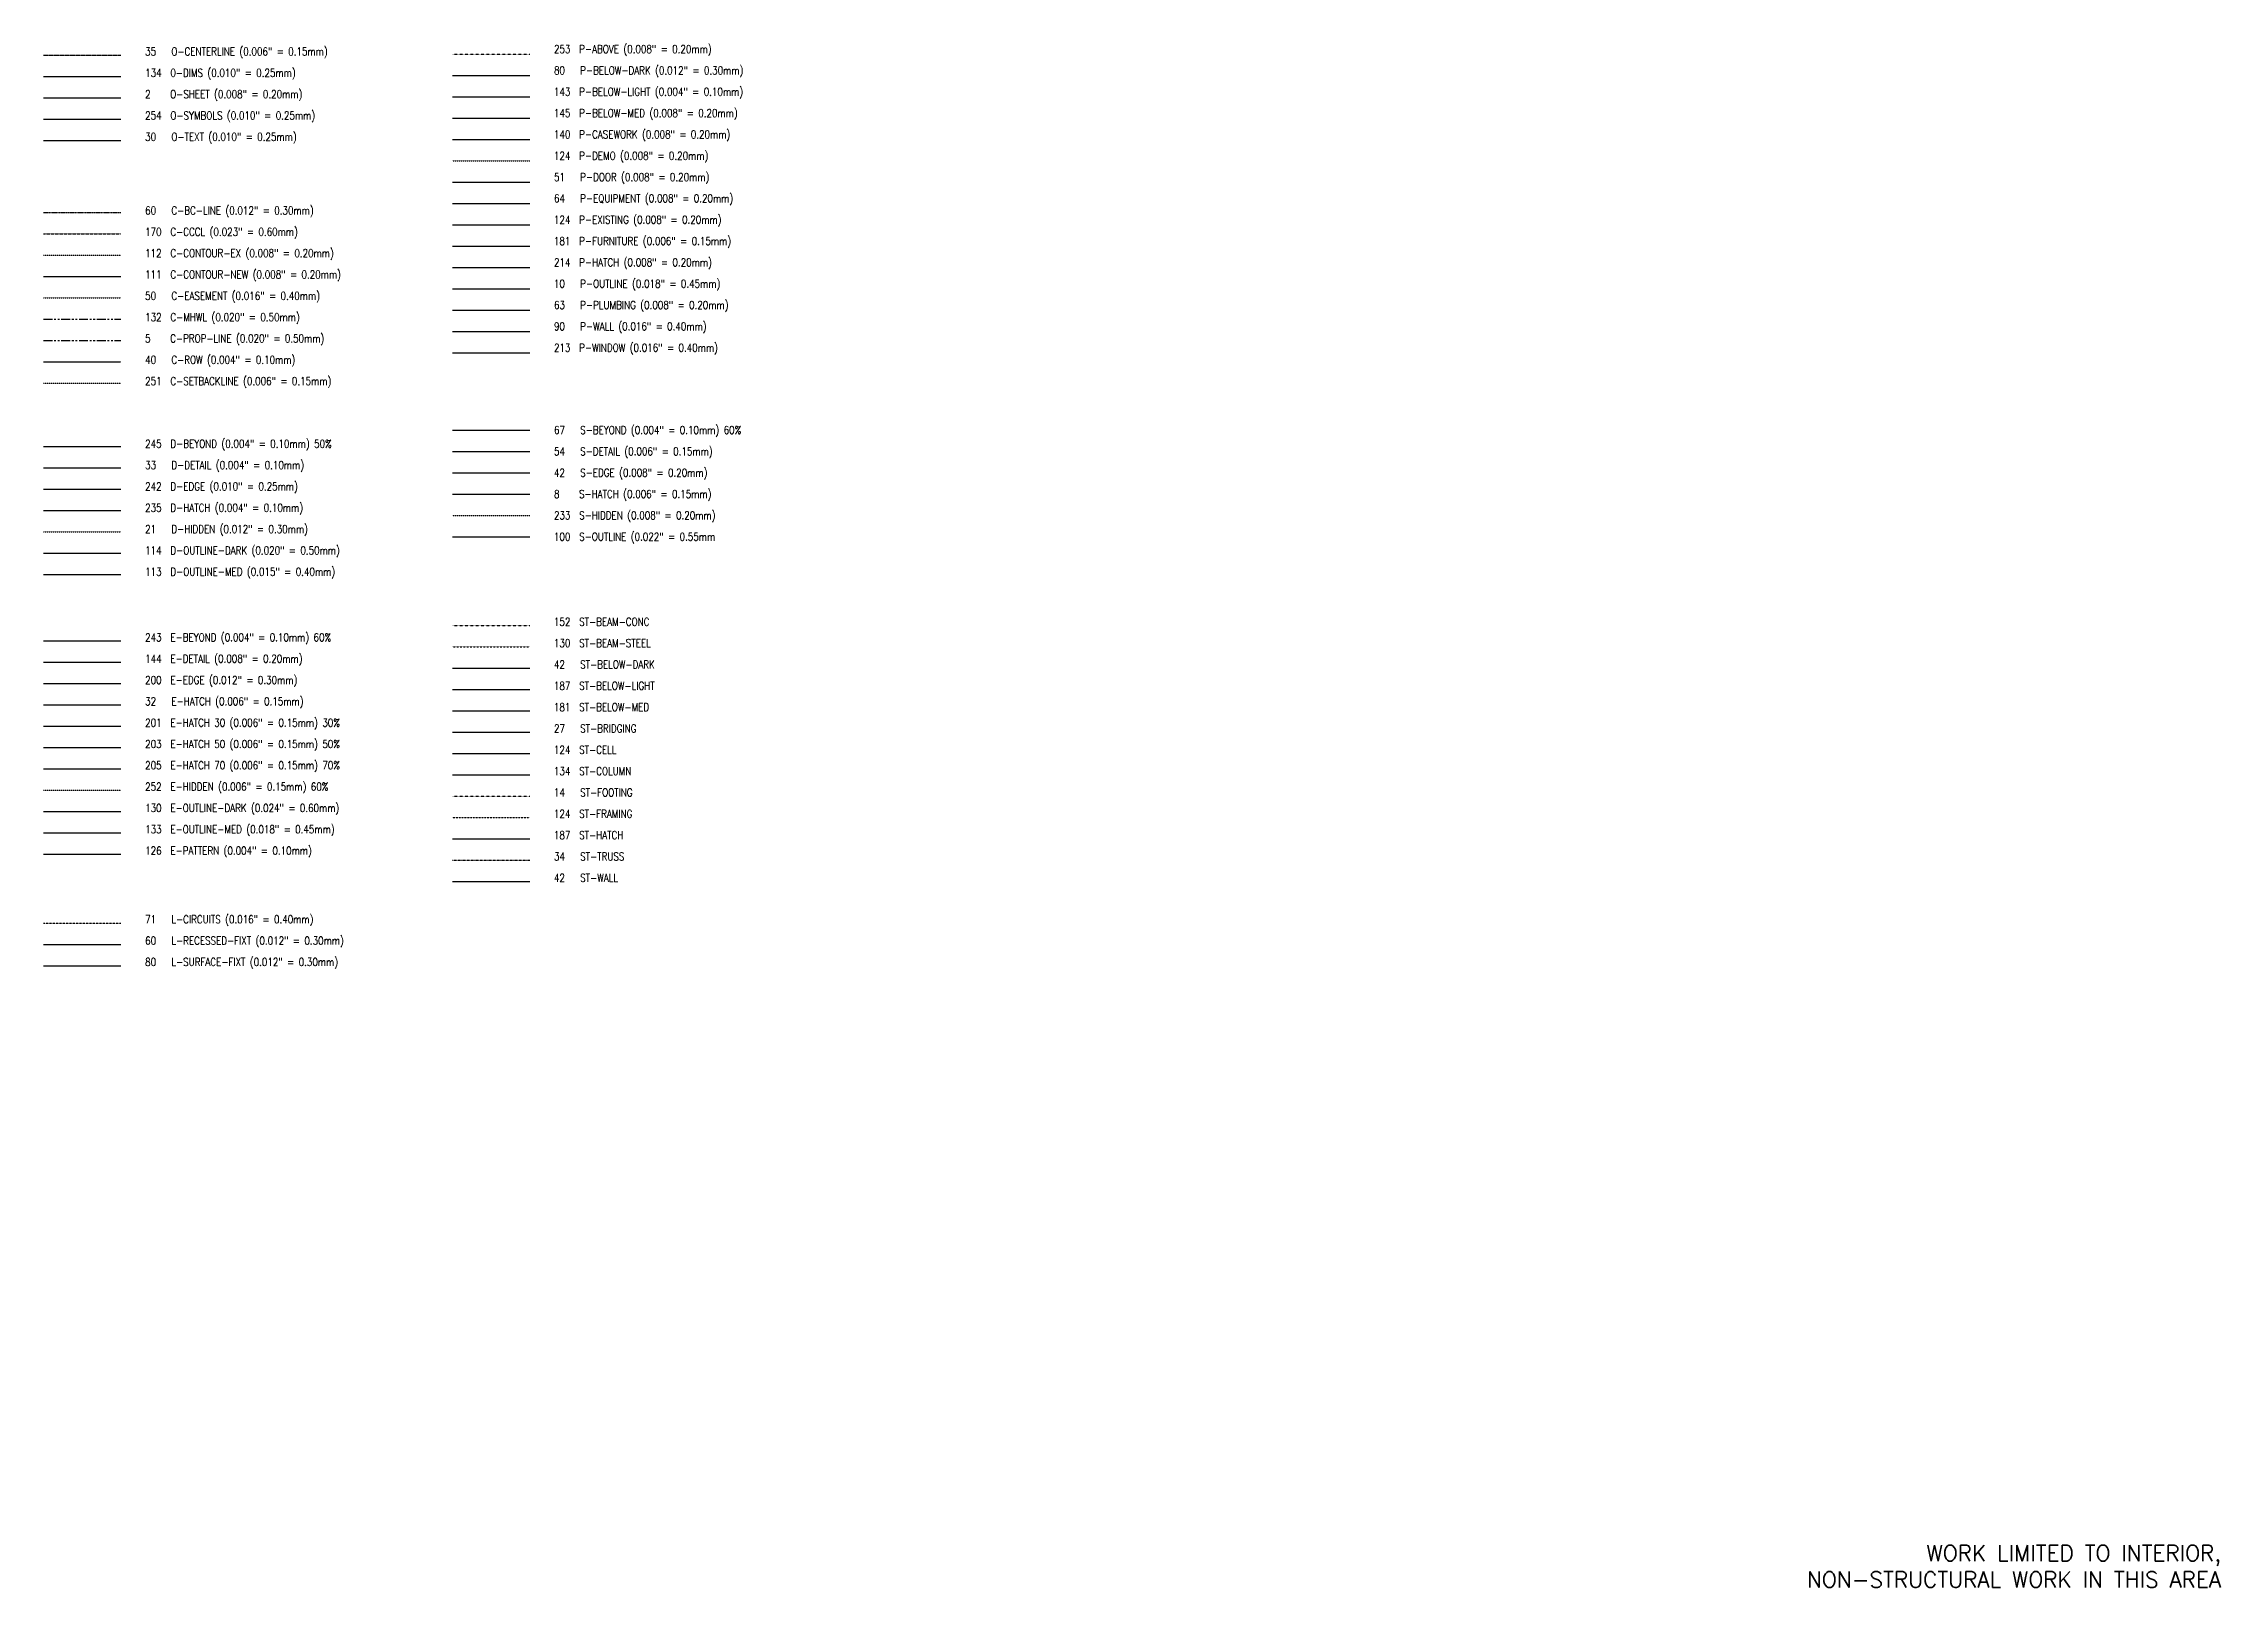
# Model space of a CAD drawing. Header units: inches. Extents: x -625442 to 34963, y -27993 to 66986.
# Drawn here: x -2650 to -1426, y 1326 to 2194 of the extents above; entities that cross this region are included whole.
import ezdxf

# ---------------------------------------------------------------- set-up
doc = ezdxf.new("R2010")
doc.units = ezdxf.units.IN
doc.header["$LTSCALE"] = 0.5
doc.header["$MEASUREMENT"] = 0
for name, pattern in [('BORDER', [1.75, 0.5, -0.25, 0.5, -0.25, 0, -0.25]), ('CENTER', [2, 1.25, -0.25, 0.25, -0.25]), ('DASHDOT2', [0.5, 0.25, -0.125, 0, -0.125]), ('DASHED', [0.75, 0.5, -0.25]), ('DASHED2', [0.375, 0.25, -0.125]), ('DIVIDE2', [0.625, 0.25, -0.125, 0, -0.125, 0, -0.125]), ('HIDDEN', [0.375, 0.25, -0.125]), ('HIDDEN2', [0.1875, 0.125, -0.0625]), ('PHANTOM', [20, 10, -2, 2, -2, 2, -2]), ('PHANTOM2', [1.25, 0.625, -0.125, 0.125, -0.125, 0.125, -0.125])]:
    doc.linetypes.add(name, pattern=pattern)
for name, color, linetype in [('0-CENTERLINE', 35, 'CENTER'), ('0-DIMS', 134, 'Continuous'), ('0-SHEET', 2, 'Continuous'), ('0-SYMBOLS', 254, 'Continuous'), ('0-TEXT', 30, 'Continuous'), ('C-BC-LINE', 60, 'BORDER'), ('C-CCCL', 170, 'PHANTOM2'), ('C-CONTOUR-EX', 112, 'HIDDEN'), ('C-CONTOUR-NEW', 111, 'Continuous'), ('C-EASEMENT', 50, 'DASHED2'), ('C-MHWL', 132, 'PHANTOM'), ('C-PROP-LINE', 130, 'PHANTOM'), ('C-ROW', 40, 'DASHED'), ('C-SETBACK-LINE', 251, 'HIDDEN'), ('D-BEYOND', 245, 'Continuous'), ('D-DETAIL', 33, 'Continuous'), ('D-EDGE', 242, 'Continuous'), ('D-HATCH', 235, 'Continuous'), ('D-HIDDEN', 21, 'HIDDEN'), ('D-OUTLINE-DARK', 114, 'Continuous'), ('D-OUTLINE-MED.', 113, 'Continuous'), ('E-BEYOND', 243, 'Continuous'), ('E-DETAIL', 144, 'Continuous'), ('E-EDGE', 200, 'Continuous'), ('E-HATCH', 32, 'Continuous'), ('E-HATCH 30', 7, 'Continuous'), ('E-HATCH 50', 203, 'Continuous'), ('E-HATCH 70', 205, 'Continuous'), ('E-HIDDEN', 252, 'HIDDEN'), ('E-OUTLINE-DARK', 130, 'Continuous'), ('E-OUTLINE-MED.', 133, 'Continuous'), ('E-PATTERN', 126, 'Continuous'), ('L-CIRCUITS', 71, 'DIVIDE2'), ('L-RECESSED-FIXT', 60, 'Continuous'), ('L-SURFACE-FIXT', 80, 'Continuous'), ('P-ABOVE', 201, 'HIDDEN2'), ('P-BELOW-DARK', 80, 'Continuous'), ('P-BELOW-LIGHT', 143, 'Continuous'), ('P-BELOW-MED', 145, 'Continuous'), ('P-CASEWORK', 140, 'Continuous'), ('P-DEMO', 124, 'HIDDEN'), ('P-DOOR', 51, 'Continuous'), ('P-EQUIPMENT', 64, 'Continuous'), ('P-EXISTING', 124, 'Continuous'), ('P-FURNITURE', 201, 'Continuous'), ('P-HATCH', 214, 'Continuous'), ('P-OUTLINE', 10, 'Continuous'), ('P-PLUMBING', 63, 'Continuous'), ('P-WALL', 90, 'Continuous'), ('P-WINDOW', 213, 'Continuous'), ('S-BEYOND', 67, 'Continuous'), ('S-DETAIL', 54, 'Continuous'), ('S-EDGE', 42, 'Continuous'), ('S-HATCH', 8, 'Continuous'), ('S-HIDDEN', 233, 'HIDDEN'), ('S-OUTLINE', 100, 'Continuous'), ('ST-BEAM-CONC', 152, 'HIDDEN2'), ('ST-BEAM-STEEL', 130, 'DIVIDE2'), ('ST-BELOW-DARK', 42, 'Continuous'), ('ST-BELOW-LIGHT', 187, 'Continuous'), ('ST-BELOW-MED.', 181, 'Continuous'), ('ST-BRIDGING', 27, 'Continuous'), ('ST-CELL', 124, 'Continuous'), ('ST-COLUMN', 90, 'Continuous'), ('ST-FOOTING', 124, 'HIDDEN2'), ('ST-FRAMING', 14, 'DASHDOT2'), ('ST-HATCH', 187, 'Continuous'), ('ST-TRUSS', 34, 'PHANTOM2'), ('ST-WALL', 42, 'Continuous')]:
    doc.layers.add(name, color=color, linetype=linetype)
doc.styles.add('sapa notes', font='romans.shx', dxfattribs={"width": 0.8})
doc.styles.add('TEXT', font='romans.shx')

msp = doc.modelspace()

# ---------------------------------------------------------------- linework, layer by layer
at = {"layer": '0-CENTERLINE'}
msp.add_line((-2650.41213, 2187.84898), (-2606.91191, 2187.84898), dxfattribs=at)
at = {"layer": '0-DIMS'}
msp.add_line((-2650.41213, 2175.84898), (-2606.91191, 2175.84898), dxfattribs=at)
at = {"layer": '0-SHEET'}
msp.add_line((-2650.41213, 2163.84898), (-2606.91191, 2163.84898), dxfattribs=at)
at = {"layer": '0-SYMBOLS'}
msp.add_line((-2650.41213, 2151.84898), (-2606.91191, 2151.84898), dxfattribs=at)
at = {"layer": '0-TEXT'}
msp.add_line((-2650.41213, 2139.84898), (-2606.91191, 2139.84898), dxfattribs=at)
at = {"layer": 'C-BC-LINE'}
msp.add_line((-2650.41213, 2099.455), (-2606.91191, 2099.455), dxfattribs=at)
at = {"layer": 'C-CCCL'}
msp.add_line((-2650.41213, 2087.455), (-2606.91191, 2087.455), dxfattribs=at)
at = {"layer": 'C-CONTOUR-EX'}
msp.add_line((-2650.41213, 2075.455), (-2606.91191, 2075.455), dxfattribs=at)
at = {"layer": 'C-CONTOUR-NEW'}
msp.add_line((-2650.41213, 2063.455), (-2606.91191, 2063.455), dxfattribs=at)
at = {"layer": 'C-EASEMENT'}
msp.add_line((-2650.41213, 2051.455), (-2606.91191, 2051.455), dxfattribs=at)
at = {"layer": 'C-MHWL'}
msp.add_line((-2650.41213, 2039.455), (-2606.91191, 2039.455), dxfattribs=at)
at = {"layer": 'C-PROP-LINE'}
msp.add_line((-2650.41213, 2027.455), (-2606.91191, 2027.455), dxfattribs=at)
at = {"layer": 'C-ROW'}
msp.add_line((-2650.41213, 2015.455), (-2606.91191, 2015.455), dxfattribs=at)
at = {"layer": 'C-SETBACK-LINE'}
msp.add_line((-2650.41213, 2003.455), (-2606.91191, 2003.455), dxfattribs=at)
at = {"layer": 'D-BEYOND'}
msp.add_line((-2650.41213, 1967.79353), (-2606.91191, 1967.79353), dxfattribs=at)
at = {"layer": 'D-DETAIL'}
msp.add_line((-2650.41213, 1955.79353), (-2606.91191, 1955.79353), dxfattribs=at)
at = {"layer": 'D-EDGE'}
msp.add_line((-2650.41213, 1943.79353), (-2606.91191, 1943.79353), dxfattribs=at)
at = {"layer": 'D-HATCH'}
msp.add_line((-2650.41213, 1931.79353), (-2606.91191, 1931.79353), dxfattribs=at)
at = {"layer": 'D-HIDDEN'}
msp.add_line((-2650.41213, 1919.79353), (-2606.91191, 1919.79353), dxfattribs=at)
at = {"layer": 'D-OUTLINE-DARK'}
msp.add_line((-2650.41213, 1907.79353), (-2606.91191, 1907.79353), dxfattribs=at)
at = {"layer": 'D-OUTLINE-MED.'}
msp.add_line((-2650.41213, 1895.79353), (-2606.91191, 1895.79353), dxfattribs=at)
at = {"layer": 'E-BEYOND'}
msp.add_line((-2650.41213, 1858.5541), (-2606.91191, 1858.5541), dxfattribs=at)
at = {"layer": 'E-DETAIL'}
msp.add_line((-2650.41213, 1846.5541), (-2606.91191, 1846.5541), dxfattribs=at)
at = {"layer": 'E-EDGE'}
msp.add_line((-2650.41213, 1834.5541), (-2606.91191, 1834.5541), dxfattribs=at)
at = {"layer": 'E-HATCH'}
msp.add_line((-2650.41213, 1822.5541), (-2606.91191, 1822.5541), dxfattribs=at)
at = {"layer": 'E-HATCH 30'}
msp.add_line((-2650.41213, 1810.5541), (-2606.91191, 1810.5541), dxfattribs=at)
at = {"layer": 'E-HATCH 50'}
msp.add_line((-2650.41213, 1798.5541), (-2606.91191, 1798.5541), dxfattribs=at)
at = {"layer": 'E-HATCH 70'}
msp.add_line((-2650.41213, 1786.5541), (-2606.91191, 1786.5541), dxfattribs=at)
at = {"layer": 'E-HIDDEN'}
msp.add_line((-2650.41213, 1774.5541), (-2606.91191, 1774.5541), dxfattribs=at)
at = {"layer": 'E-OUTLINE-DARK'}
msp.add_line((-2650.41213, 1762.5541), (-2606.91191, 1762.5541), dxfattribs=at)
at = {"layer": 'E-OUTLINE-MED.'}
msp.add_line((-2650.41213, 1750.5541), (-2606.91191, 1750.5541), dxfattribs=at)
at = {"layer": 'E-PATTERN'}
msp.add_line((-2650.41213, 1738.5541), (-2606.91191, 1738.5541), dxfattribs=at)
at = {"layer": 'L-CIRCUITS'}
msp.add_line((-2650.41213, 1699.73775), (-2606.91191, 1699.73775), dxfattribs=at)
at = {"layer": 'L-RECESSED-FIXT'}
msp.add_line((-2650.41213, 1687.73775), (-2606.91191, 1687.73775), dxfattribs=at)
at = {"layer": 'L-SURFACE-FIXT'}
msp.add_line((-2650.41213, 1675.73775), (-2606.91191, 1675.73775), dxfattribs=at)
at = {"layer": 'P-ABOVE'}
msp.add_line((-2420.46631, 2188.46368), (-2376.96609, 2188.46368), dxfattribs=at)
at = {"layer": 'P-BELOW-DARK'}
msp.add_line((-2420.46631, 2176.46368), (-2376.96609, 2176.46368), dxfattribs=at)
at = {"layer": 'P-BELOW-LIGHT'}
msp.add_line((-2420.46631, 2164.46368), (-2376.96609, 2164.46368), dxfattribs=at)
at = {"layer": 'P-BELOW-MED'}
msp.add_line((-2420.46631, 2152.46368), (-2376.96609, 2152.46368), dxfattribs=at)
at = {"layer": 'P-CASEWORK'}
msp.add_line((-2420.46631, 2140.46368), (-2376.96609, 2140.46368), dxfattribs=at)
at = {"layer": 'P-DEMO'}
msp.add_line((-2420.46631, 2128.46368), (-2376.96609, 2128.46368), dxfattribs=at)
at = {"layer": 'P-DOOR'}
msp.add_line((-2420.46631, 2116.46368), (-2376.96609, 2116.46368), dxfattribs=at)
at = {"layer": 'P-EQUIPMENT'}
msp.add_line((-2420.46631, 2104.46368), (-2376.96609, 2104.46368), dxfattribs=at)
at = {"layer": 'P-EXISTING'}
msp.add_line((-2420.46631, 2092.46368), (-2376.96609, 2092.46368), dxfattribs=at)
at = {"layer": 'P-FURNITURE'}
msp.add_line((-2420.46631, 2080.46368), (-2376.96609, 2080.46368), dxfattribs=at)
at = {"layer": 'P-HATCH'}
msp.add_line((-2420.46631, 2068.46368), (-2376.96609, 2068.46368), dxfattribs=at)
at = {"layer": 'P-OUTLINE'}
msp.add_line((-2420.46631, 2056.46368), (-2376.96609, 2056.46368), dxfattribs=at)
at = {"layer": 'P-PLUMBING'}
msp.add_line((-2420.46631, 2044.46368), (-2376.96609, 2044.46368), dxfattribs=at)
at = {"layer": 'P-WALL'}
msp.add_line((-2420.46631, 2032.46368), (-2376.96609, 2032.46368), dxfattribs=at)
at = {"layer": 'P-WINDOW'}
msp.add_line((-2420.46631, 2020.46368), (-2376.96609, 2020.46368), dxfattribs=at)
at = {"layer": 'S-BEYOND'}
msp.add_line((-2420.46631, 1976.91517), (-2376.96609, 1976.91517), dxfattribs=at)
at = {"layer": 'S-DETAIL'}
msp.add_line((-2420.46631, 1964.91517), (-2376.96609, 1964.91517), dxfattribs=at)
at = {"layer": 'S-EDGE'}
msp.add_line((-2420.46631, 1952.91517), (-2376.96609, 1952.91517), dxfattribs=at)
at = {"layer": 'S-HATCH'}
msp.add_line((-2420.46631, 1940.91517), (-2376.96609, 1940.91517), dxfattribs=at)
at = {"layer": 'S-HIDDEN'}
msp.add_line((-2420.46631, 1928.91517), (-2376.96609, 1928.91517), dxfattribs=at)
at = {"layer": 'S-OUTLINE'}
msp.add_line((-2420.46631, 1916.91517), (-2376.96609, 1916.91517), dxfattribs=at)
at = {"layer": 'ST-BEAM-CONC'}
msp.add_line((-2420.46631, 1867.05619), (-2376.96609, 1867.05619), dxfattribs=at)
at = {"layer": 'ST-BEAM-STEEL'}
msp.add_line((-2420.46631, 1855.05619), (-2376.96609, 1855.05619), dxfattribs=at)
at = {"layer": 'ST-BELOW-DARK'}
msp.add_line((-2420.46631, 1843.05619), (-2376.96609, 1843.05619), dxfattribs=at)
at = {"layer": 'ST-BELOW-LIGHT'}
msp.add_line((-2420.46631, 1831.05619), (-2376.96609, 1831.05619), dxfattribs=at)
at = {"layer": 'ST-BELOW-MED.'}
msp.add_line((-2420.46631, 1819.05619), (-2376.96609, 1819.05619), dxfattribs=at)
at = {"layer": 'ST-BRIDGING'}
msp.add_line((-2420.46631, 1807.05619), (-2376.96609, 1807.05619), dxfattribs=at)
at = {"layer": 'ST-CELL'}
msp.add_line((-2420.46631, 1795.05619), (-2376.96609, 1795.05619), dxfattribs=at)
at = {"layer": 'ST-COLUMN'}
msp.add_line((-2420.46631, 1783.05619), (-2376.96609, 1783.05619), dxfattribs=at)
at = {"layer": 'ST-FOOTING'}
msp.add_line((-2420.46631, 1771.05619), (-2376.96609, 1771.05619), dxfattribs=at)
at = {"layer": 'ST-FRAMING'}
msp.add_line((-2420.46631, 1759.05619), (-2376.96609, 1759.05619), dxfattribs=at)
at = {"layer": 'ST-HATCH'}
msp.add_line((-2420.46631, 1747.05619), (-2376.96609, 1747.05619), dxfattribs=at)
at = {"layer": 'ST-TRUSS'}
msp.add_line((-2420.46631, 1735.05619), (-2376.96609, 1735.05619), dxfattribs=at)
at = {"layer": 'ST-WALL'}
msp.add_line((-2420.46631, 1723.05619), (-2376.96609, 1723.05619), dxfattribs=at)

# ---------------------------------------------------------------- texts
at = {"layer": '0-CENTERLINE', "style": 'sapa notes', "width": 0.8}
msp.add_text('35   O-CENTERLINE (0.006" = 0.15mm)', height=4.5, dxfattribs=at).set_placement((-2593.26622, 2187.76069))
at = {"layer": '0-DIMS', "style": 'sapa notes', "width": 0.8}
msp.add_text('134  0-DIMS (0.010" = 0.25mm)', height=4.5, dxfattribs=at).set_placement((-2593.26622, 2175.76069))
at = {"layer": '0-SHEET', "style": 'sapa notes', "width": 0.8}
msp.add_text('2    O-SHEET (0.008" = 0.20mm)', height=4.5, dxfattribs=at).set_placement((-2593.26622, 2163.76069))
at = {"layer": '0-SYMBOLS', "style": 'sapa notes', "width": 0.8}
msp.add_text('254  O-SYMBOLS (0.010" = 0.25mm)', height=4.5, dxfattribs=at).set_placement((-2593.26622, 2151.76069))
at = {"layer": '0-TEXT', "style": 'sapa notes', "width": 0.8}
msp.add_text('30   O-TEXT (0.010" = 0.25mm)', height=4.5, dxfattribs=at).set_placement((-2593.26622, 2139.76069))
at = {"layer": '0-TEXT', "insert": (-1425.60801, 1325.96954), "char_height": 8.91, "width": 274.4376408, "attachment_point": 9, "style": 'TEXT'}
msp.add_mtext('\\A1;WORK LIMITED TO INTERIOR, NON-STRUCTURAL WORK IN THIS AREA', dxfattribs=at)
at = {"layer": 'C-BC-LINE', "style": 'sapa notes', "width": 0.8}
msp.add_text('60   C-BC-LINE (0.012" = 0.30mm)', height=4.5, dxfattribs=at).set_placement((-2593.26622, 2098.32132))
at = {"layer": 'C-CCCL', "style": 'sapa notes', "width": 0.8}
msp.add_text('170  C-CCCL (0.023" = 0.60mm)', height=4.5, dxfattribs=at).set_placement((-2593.26622, 2086.32132))
at = {"layer": 'C-CONTOUR-EX', "style": 'sapa notes', "width": 0.8}
msp.add_text('112  C-CONTOUR-EX (0.008" = 0.20mm)', height=4.5, dxfattribs=at).set_placement((-2593.26622, 2074.32132))
at = {"layer": 'C-CONTOUR-NEW', "style": 'sapa notes', "width": 0.8}
msp.add_text('111  C-CONTOUR-NEW (0.008" = 0.20mm)', height=4.5, dxfattribs=at).set_placement((-2593.26622, 2062.32132))
at = {"layer": 'C-EASEMENT', "style": 'sapa notes', "width": 0.8}
msp.add_text('50   C-EASEMENT (0.016" = 0.40mm)', height=4.5, dxfattribs=at).set_placement((-2593.26622, 2050.32132))
at = {"layer": 'C-MHWL', "style": 'sapa notes', "width": 0.8}
msp.add_text('132  C-MHWL (0.020" = 0.50mm)', height=4.5, dxfattribs=at).set_placement((-2593.26622, 2038.32132))
at = {"layer": 'C-PROP-LINE', "style": 'sapa notes', "width": 0.8}
msp.add_text('5    C-PROP-LINE (0.020" = 0.50mm)', height=4.5, dxfattribs=at).set_placement((-2593.26622, 2026.32132))
at = {"layer": 'C-ROW', "style": 'sapa notes', "width": 0.8}
msp.add_text('40   C-ROW (0.004" = 0.10mm)', height=4.5, dxfattribs=at).set_placement((-2593.26622, 2014.32132))
at = {"layer": 'C-SETBACK-LINE', "style": 'sapa notes', "width": 0.8}
msp.add_text('251  C-SETBACKLINE (0.006" = 0.15mm)', height=4.5, dxfattribs=at).set_placement((-2593.26622, 2002.32132))
at = {"layer": 'D-BEYOND', "style": 'sapa notes', "width": 0.8}
msp.add_text('245  D-BEYOND (0.004" = 0.10mm) 50%%%', height=4.5, dxfattribs=at).set_placement((-2593.26622, 1967.10971))
at = {"layer": 'D-DETAIL', "style": 'sapa notes', "width": 0.8}
msp.add_text('33   D-DETAIL (0.004" = 0.10mm)', height=4.5, dxfattribs=at).set_placement((-2593.26622, 1955.10971))
at = {"layer": 'D-EDGE', "style": 'sapa notes', "width": 0.8}
msp.add_text('242  D-EDGE (0.010" = 0.25mm)', height=4.5, dxfattribs=at).set_placement((-2593.26622, 1943.10971))
at = {"layer": 'D-HATCH', "style": 'sapa notes', "width": 0.8}
msp.add_text('235  D-HATCH (0.004" = 0.10mm)', height=4.5, dxfattribs=at).set_placement((-2593.26622, 1931.10971))
at = {"layer": 'D-HIDDEN', "style": 'sapa notes', "width": 0.8}
msp.add_text('21   D-HIDDEN (0.012" = 0.30mm)', height=4.5, dxfattribs=at).set_placement((-2593.26622, 1919.10971))
at = {"layer": 'D-OUTLINE-DARK', "style": 'sapa notes', "width": 0.8}
msp.add_text('114  D-OUTLINE-DARK (0.020" = 0.50mm)', height=4.5, dxfattribs=at).set_placement((-2593.26622, 1907.10971))
at = {"layer": 'D-OUTLINE-MED.', "style": 'sapa notes', "width": 0.8}
msp.add_text('113  D-OUTLINE-MED (0.015" = 0.40mm)', height=4.5, dxfattribs=at).set_placement((-2593.26622, 1895.10971))
at = {"layer": 'E-BEYOND', "style": 'sapa notes', "width": 0.8}
msp.add_text('243  E-BEYOND (0.004" = 0.10mm) 60%%%', height=4.5, dxfattribs=at).set_placement((-2593.26622, 1858.19937))
at = {"layer": 'E-DETAIL', "style": 'sapa notes', "width": 0.8}
msp.add_text('144  E-DETAIL (0.008" = 0.20mm)', height=4.5, dxfattribs=at).set_placement((-2593.26622, 1846.19937))
at = {"layer": 'E-EDGE', "style": 'sapa notes', "width": 0.8}
msp.add_text('200  E-EDGE (0.012" = 0.30mm)', height=4.5, dxfattribs=at).set_placement((-2593.26622, 1834.19937))
at = {"layer": 'E-HATCH', "style": 'sapa notes', "width": 0.8}
msp.add_text('32   E-HATCH (0.006" = 0.15mm)', height=4.5, dxfattribs=at).set_placement((-2593.26622, 1822.19937))
at = {"layer": 'E-HATCH 30', "style": 'sapa notes', "width": 0.8}
msp.add_text('201  E-HATCH 30 (0.006" = 0.15mm) 30%%%', height=4.5, dxfattribs=at).set_placement((-2593.26622, 1810.19937))
at = {"layer": 'E-HATCH 50', "style": 'sapa notes', "width": 0.8}
msp.add_text('203  E-HATCH 50 (0.006" = 0.15mm) 50%%%', height=4.5, dxfattribs=at).set_placement((-2593.26622, 1798.19937))
at = {"layer": 'E-HATCH 70', "style": 'sapa notes', "width": 0.8}
msp.add_text('205  E-HATCH 70 (0.006" = 0.15mm) 70%%%', height=4.5, dxfattribs=at).set_placement((-2593.26622, 1786.19937))
at = {"layer": 'E-HIDDEN', "style": 'sapa notes', "width": 0.8}
msp.add_text('252  E-HIDDEN (0.006" = 0.15mm) 60%%%', height=4.5, dxfattribs=at).set_placement((-2593.26622, 1774.19937))
at = {"layer": 'E-OUTLINE-DARK', "style": 'sapa notes', "width": 0.8}
msp.add_text('130  E-OUTLINE-DARK (0.024" = 0.60mm)', height=4.5, dxfattribs=at).set_placement((-2593.26622, 1762.19937))
at = {"layer": 'E-OUTLINE-MED.', "style": 'sapa notes', "width": 0.8}
msp.add_text('133  E-OUTLINE-MED (0.018" = 0.45mm)', height=4.5, dxfattribs=at).set_placement((-2593.26622, 1750.19937))
at = {"layer": 'E-PATTERN', "style": 'sapa notes', "width": 0.8}
msp.add_text('126  E-PATTERN (0.004" = 0.10mm)', height=4.5, dxfattribs=at).set_placement((-2593.26622, 1738.19937))
at = {"layer": 'L-CIRCUITS', "style": 'sapa notes', "width": 0.8}
msp.add_text('71   L-CIRCUITS (0.016" = 0.40mm)', height=4.5, dxfattribs=at).set_placement((-2593.26622, 1699.59064))
at = {"layer": 'L-RECESSED-FIXT', "style": 'sapa notes', "width": 0.8}
msp.add_text('60   L-RECESSED-FIXT (0.012" = 0.30mm)', height=4.5, dxfattribs=at).set_placement((-2593.26622, 1687.59064))
at = {"layer": 'L-SURFACE-FIXT', "style": 'sapa notes', "width": 0.8}
msp.add_text('80   L-SURFACE-FIXT (0.012" = 0.30mm)', height=4.5, dxfattribs=at).set_placement((-2593.26622, 1675.59064))
at = {"layer": 'P-ABOVE', "style": 'sapa notes', "width": 0.8}
msp.add_text('253  P-ABOVE (0.008" = 0.20mm)', height=4.5, dxfattribs=at).set_placement((-2363.3204, 2189.12977))
at = {"layer": 'P-BELOW-DARK', "style": 'sapa notes', "width": 0.8}
msp.add_text('80   P-BELOW-DARK (0.012" = 0.30mm)', height=4.5, dxfattribs=at).set_placement((-2363.3204, 2177.12977))
at = {"layer": 'P-BELOW-LIGHT', "style": 'sapa notes', "width": 0.8}
msp.add_text('143  P-BELOW-LIGHT (0.004" = 0.10mm)', height=4.5, dxfattribs=at).set_placement((-2363.3204, 2165.12977))
at = {"layer": 'P-BELOW-MED', "style": 'sapa notes', "width": 0.8}
msp.add_text('145  P-BELOW-MED (0.008" = 0.20mm)', height=4.5, dxfattribs=at).set_placement((-2363.3204, 2153.12977))
at = {"layer": 'P-CASEWORK', "style": 'sapa notes', "width": 0.8}
msp.add_text('140  P-CASEWORK (0.008" = 0.20mm)', height=4.5, dxfattribs=at).set_placement((-2363.3204, 2141.12977))
at = {"layer": 'P-DEMO', "style": 'sapa notes', "width": 0.8}
msp.add_text('124  P-DEMO (0.008" = 0.20mm)', height=4.5, dxfattribs=at).set_placement((-2363.3204, 2129.12977))
at = {"layer": 'P-DOOR', "style": 'sapa notes', "width": 0.8}
msp.add_text('51   P-DOOR (0.008" = 0.20mm)', height=4.5, dxfattribs=at).set_placement((-2363.3204, 2117.12977))
at = {"layer": 'P-EQUIPMENT', "style": 'sapa notes', "width": 0.8}
msp.add_text('64   P-EQUIPMENT (0.008" = 0.20mm)', height=4.5, dxfattribs=at).set_placement((-2363.3204, 2105.12977))
at = {"layer": 'P-EXISTING', "style": 'sapa notes', "width": 0.8}
msp.add_text('124  P-EXISTING (0.008" = 0.20mm)', height=4.5, dxfattribs=at).set_placement((-2363.3204, 2093.12977))
at = {"layer": 'P-FURNITURE', "style": 'sapa notes', "width": 0.8}
msp.add_text('181  P-FURNITURE (0.006" = 0.15mm)', height=4.5, dxfattribs=at).set_placement((-2363.3204, 2081.12977))
at = {"layer": 'P-HATCH', "style": 'sapa notes', "width": 0.8}
msp.add_text('214  P-HATCH (0.008" = 0.20mm)', height=4.5, dxfattribs=at).set_placement((-2363.3204, 2069.12977))
at = {"layer": 'P-OUTLINE', "style": 'sapa notes', "width": 0.8}
msp.add_text('10   P-OUTLINE (0.018" = 0.45mm)', height=4.5, dxfattribs=at).set_placement((-2363.3204, 2057.12977))
at = {"layer": 'P-PLUMBING', "style": 'sapa notes', "width": 0.8}
msp.add_text('63   P-PLUMBING (0.008" = 0.20mm)', height=4.5, dxfattribs=at).set_placement((-2363.3204, 2045.12977))
at = {"layer": 'P-WALL', "style": 'sapa notes', "width": 0.8}
msp.add_text('90   P-WALL (0.016" = 0.40mm)', height=4.5, dxfattribs=at).set_placement((-2363.3204, 2033.12977))
at = {"layer": 'P-WINDOW', "style": 'sapa notes', "width": 0.8}
msp.add_text('213  P-WINDOW (0.016" = 0.40mm)', height=4.5, dxfattribs=at).set_placement((-2363.3204, 2021.12977))
at = {"layer": 'S-BEYOND', "style": 'sapa notes', "width": 0.8}
msp.add_text('67   S-BEYOND (0.004" = 0.10mm) 60%%%', height=4.5, dxfattribs=at).set_placement((-2363.3204, 1974.82816))
at = {"layer": 'S-DETAIL', "style": 'sapa notes', "width": 0.8}
msp.add_text('54   S-DETAIL (0.006" = 0.15mm)', height=4.5, dxfattribs=at).set_placement((-2363.3204, 1962.82816))
at = {"layer": 'S-EDGE', "style": 'sapa notes', "width": 0.8}
msp.add_text('42   S-EDGE (0.008" = 0.20mm)', height=4.5, dxfattribs=at).set_placement((-2363.3204, 1950.82816))
at = {"layer": 'S-HATCH', "style": 'sapa notes', "width": 0.8}
msp.add_text('8    S-HATCH (0.006" = 0.15mm)', height=4.5, dxfattribs=at).set_placement((-2363.3204, 1938.82816))
at = {"layer": 'S-HIDDEN', "style": 'sapa notes', "width": 0.8}
msp.add_text('233  S-HIDDEN (0.008" = 0.20mm)', height=4.5, dxfattribs=at).set_placement((-2363.3204, 1926.82816))
at = {"layer": 'S-OUTLINE', "style": 'sapa notes', "width": 0.8}
msp.add_text('100  S-OUTLINE (0.022" = 0.55mm', height=4.5, dxfattribs=at).set_placement((-2363.3204, 1914.82816))
at = {"layer": 'ST-BEAM-CONC', "style": 'sapa notes', "width": 0.8}
msp.add_text('152  ST-BEAM-CONC', height=4.5, dxfattribs=at).set_placement((-2363.3204, 1866.93912))
at = {"layer": 'ST-BEAM-STEEL', "style": 'sapa notes', "width": 0.8}
msp.add_text('130  ST-BEAM-STEEL', height=4.5, dxfattribs=at).set_placement((-2363.3204, 1854.93912))
at = {"layer": 'ST-BELOW-DARK', "style": 'sapa notes', "width": 0.8}
msp.add_text('42   ST-BELOW-DARK', height=4.5, dxfattribs=at).set_placement((-2363.3204, 1842.93912))
at = {"layer": 'ST-BELOW-LIGHT', "style": 'sapa notes', "width": 0.8}
msp.add_text('187  ST-BELOW-LIGHT', height=4.5, dxfattribs=at).set_placement((-2363.3204, 1830.93912))
at = {"layer": 'ST-BELOW-MED.', "style": 'sapa notes', "width": 0.8}
msp.add_text('181  ST-BELOW-MED', height=4.5, dxfattribs=at).set_placement((-2363.3204, 1818.93912))
at = {"layer": 'ST-BRIDGING', "style": 'sapa notes', "width": 0.8}
msp.add_text('27   ST-BRIDGING', height=4.5, dxfattribs=at).set_placement((-2363.3204, 1806.93912))
at = {"layer": 'ST-CELL', "style": 'sapa notes', "width": 0.8}
msp.add_text('124  ST-CELL', height=4.5, dxfattribs=at).set_placement((-2363.3204, 1794.93912))
at = {"layer": 'ST-COLUMN', "style": 'sapa notes', "width": 0.8}
msp.add_text('134  ST-COLUMN', height=4.5, dxfattribs=at).set_placement((-2363.3204, 1782.93912))
at = {"layer": 'ST-FOOTING', "style": 'sapa notes', "width": 0.8}
msp.add_text('14   ST-FOOTING', height=4.5, dxfattribs=at).set_placement((-2363.3204, 1770.93912))
at = {"layer": 'ST-FRAMING', "style": 'sapa notes', "width": 0.8}
msp.add_text('124  ST-FRAMING', height=4.5, dxfattribs=at).set_placement((-2363.3204, 1758.93912))
at = {"layer": 'ST-HATCH', "style": 'sapa notes', "width": 0.8}
msp.add_text('187  ST-HATCH', height=4.5, dxfattribs=at).set_placement((-2363.3204, 1746.93912))
at = {"layer": 'ST-TRUSS', "style": 'sapa notes', "width": 0.8}
msp.add_text('34   ST-TRUSS', height=4.5, dxfattribs=at).set_placement((-2363.3204, 1734.93912))
at = {"layer": 'ST-WALL', "style": 'sapa notes', "width": 0.8}
msp.add_text('42   ST-WALL', height=4.5, dxfattribs=at).set_placement((-2363.3204, 1722.93912))

doc.saveas('drawing.dxf')
